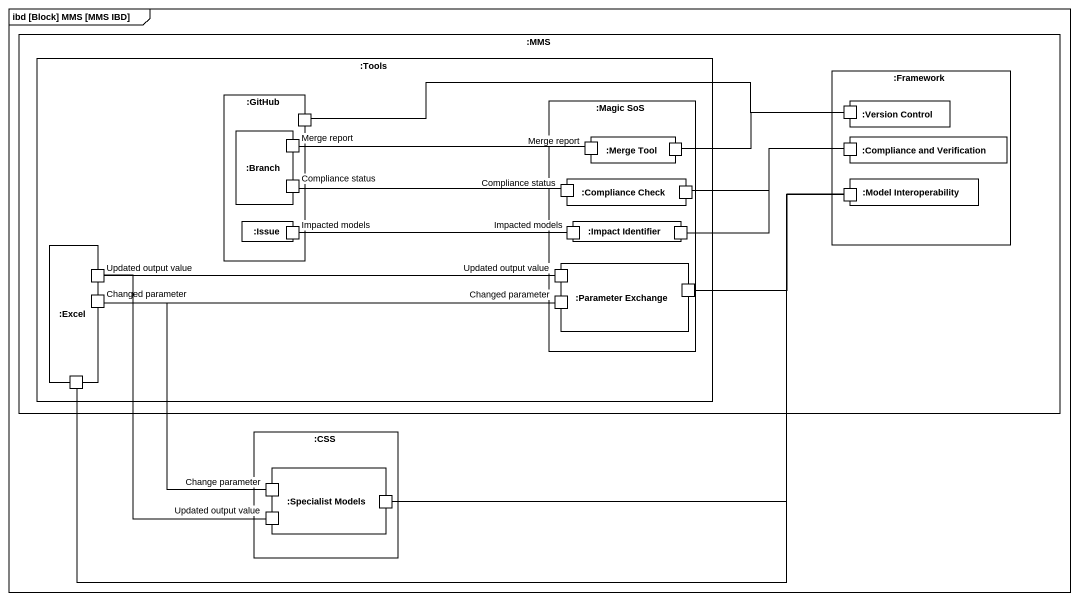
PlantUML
@startuml
mainframe ibd [Block] MMS [MMS IBD]
rectangle ":MMS" as MMS {
  rectangle ":Tools" as Tools {
    rectangle ":GitHub" as GitHub {
      port " " as port1
      rectangle ":Branch" as Branch {
        port "Merge report" as Merge_report
        port "Compliance status" as Compliance_status
      }
      rectangle ":Issue" as Issue {
        port "Impacted models" as Impacted_models
      }
    }
    rectangle ":Magic SoS" as Magic_SoS {
      rectangle ":Merge Tool" as Merge_Tool {
        port "Merge report" as Merge_report_2
        port " " as port3
      }
      rectangle ":Compliance Check" as Compliance_Check {
        port "Compliance status" as Compliance_status_2
        port " " as port5
      }
      rectangle ":Impact Identifier" as Impact_Identifier {
        port "Impacted models" as Impacted_models_2
        port " " as port7
      }
      rectangle ":Parameter Exchange" as Parameter_Exchange {
        port "Updated output value" as Updated_output_value_2
        port "Changed parameter" as Changed_parameter_2
        port " " as port8
      }
    }
    rectangle ":Excel" as Excel {
      port "Updated output value" as Updated_output_value
      port "Changed parameter" as Changed_parameter
      port " " as port9
    }
  }
  rectangle ":Framework" as Framework {
    rectangle ":Version Control" as Version_Control {
      port " " as port2
    }
    rectangle ":Compliance and Verification" as Compliance_and_Verification {
      port " " as port4
    }
    rectangle ":Model Interoperability" as Model_Interoperability {
      port " " as port6
    }
  }
}
rectangle ":CSS" as CSS {
  rectangle ":Specialist Models" as Specialist_Models {
    port "Change parameter" as Change_parameter
    port "Updated output value" as Updated_output_value_3
    port " " as port10
  }
}
port2 -left- port1
port2 -left- port3
Merge_report -right- Merge_report_2
port4 -left- port5
port4 -left- port7
Compliance_status -right- Compliance_status_2
port6 -left- port8
Impacted_models -right- Impacted_models_2
Updated_output_value -right- Updated_output_value_2
Changed_parameter -right- Changed_parameter_2
Changed_parameter -- Change_parameter
port9 -right- port6
Updated_output_value_3 -up- Updated_output_value
port10 -up- port6
@enduml
